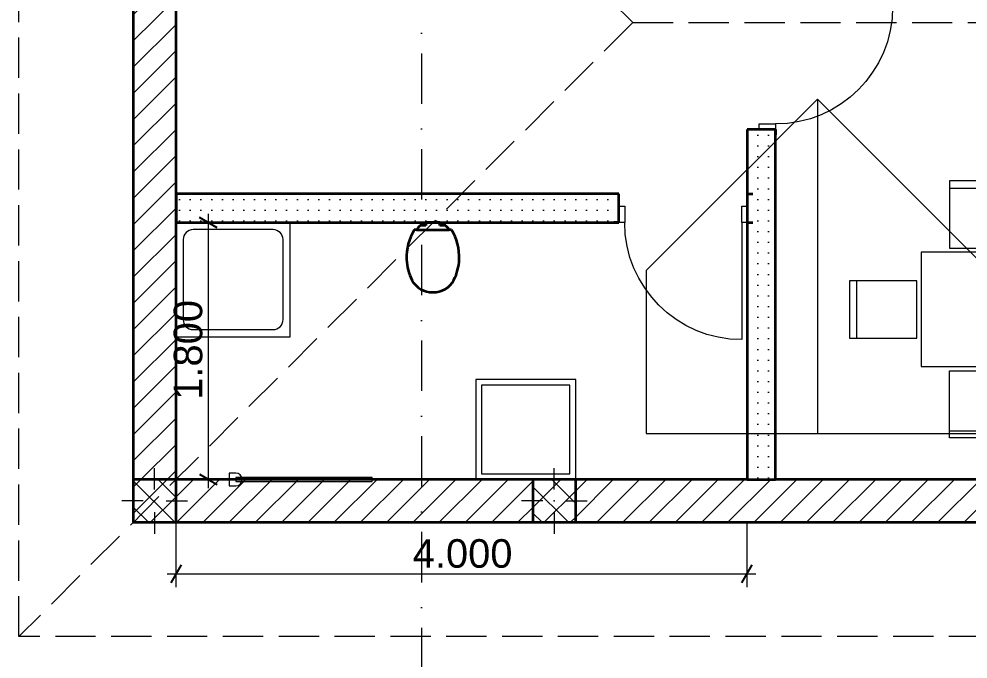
# Model space of a CAD drawing. Header units: millimetres. Extents: x -6000 to 12300, y -11438 to 14364.
# Drawn here: x 1200 to 7848, y -4719 to -236 of the extents above; entities that cross this region are included whole.
import ezdxf

# ---------------------------------------------------------------- set-up
doc = ezdxf.new("R2010")
doc.units = ezdxf.units.MM
doc.header["$MEASUREMENT"] = 0
for name, pattern in [('Dot & Dashed', [670.277762, 352.777767, -176.388884, 0, -141.111112]), ('Hidden Line', [391.222223, 282.222223, -109]), ('Wipeout_Contour', [1000, 0, -1000])]:
    doc.linetypes.add(name, pattern=pattern)
for name, color, linetype in [('ArchiCAD Doors', 7, 'Continuous'), ('Dimensioning - General', 7, 'Continuous'), ('Interior - Furniture', 7, 'Continuous'), ('Marker - Section', 7, 'Continuous'), ('Shell - Roof', 7, 'Continuous'), ('Structural - Bearing', 7, 'Continuous')]:
    doc.layers.add(name, color=color, linetype=linetype)
for name, color, linetype, lineweight, true_color in [('ArchiCAD Doors_Pen_No__23', 7, 'Continuous', 20, 0xff6600), ('ArchiCAD Doors_Pen_No__3', 7, 'Continuous', 18, 0xff6600), ('Dimensioning - General_Pen_No__45', 7, 'Continuous', 25, 0x40a5ff), ('Dimensioning - General_Pen_No__85', 7, 'Continuous', 20, 0x80c2ff), ('Interior - Furniture _Pen_No__4', 7, 'Continuous', 20, 0x029e21), ('Marker - Section_Pen_No__85', 7, 'Continuous', 20, 0x80c2ff), ('Shell - Roof_Pen_No__92', 7, 'Continuous', 13, 0xbf8080), ('Structural - Bearing_Pen_No__168', 7, 'Continuous', 13, 0xfe847a), ('Structural - Bearing_Pen_No__169', 7, 'Continuous', 13, 0x68b353), ('Structural - Bearing_Pen_No__177', 7, 'Continuous', 15, 0xf7e046), ('Structural - Bearing_Pen_No__28', 7, 'Continuous', 35, 0xa80f02), ('Structural - Bearing_Pen_No__89', 7, 'Continuous', 20, 0x71cebe)]:
    doc.layers.add(name, color=color, linetype=linetype, lineweight=lineweight, true_color=true_color)
for name, color, linetype, lineweight in [('ArchiCAD Doors_Pen_No__27', 7, 'Continuous', 35), ('Dimensioning - General_Pen_No__46', 5, 'Continuous', 25), ('Interior - Furniture _Pen_No__7', 7, 'Continuous', 35), ('Interior - Furniture _Pen_No__75', 6, 'Continuous', 20), ('Shell - Roof_Pen_No__1', 7, 'Continuous', 13), ('Structural - Bearing_Pen_No__20', 1, 'Continuous', 0), ('Structural - Bearing_Pen_No__27', 7, 'Continuous', 35)]:
    doc.layers.add(name, color=color, linetype=linetype, lineweight=lineweight)
doc.styles.add('GENERATED_STYLE_1', font='arial.ttf')
doc.dimstyles.new('GENERATED_STYLE__1', dxfattribs={"dimtxt": 200, "dimasz": 95, "dimexe": 0.18, "dimexo": 300, "dimgap": 0.09, "dimtad": 1, "dimtih": 1, "dimtoh": 1, "dimdec": 3, "dimlfac": 0.001, "dimzin": 0, "dimdsep": 46, "dimtxsty": 'GENERATED_STYLE_1', "dimblk": 'ARROWHEAD_2', "dimblk1": 'ARROWHEAD_2', "dimblk2": 'ARROWHEAD_2', "dimcen": 0.09, "dimclrd": 256, "dimclre": 256, "dimclrt": 5, "dimadec": 0, "dimazin": 0, "dimtfac": 1, "dimtdec": 4, "dimtmove": 0, "dimatfit": 3, "dimfxl": 0, "dimtolj": 1, "dimtzin": 0, "dimarcsym": 0})
doc.dimstyles.new('GENERATED_STYLE__2', dxfattribs={"dimtxt": 200, "dimasz": 95, "dimexe": 0.18, "dimexo": 300, "dimgap": 0.09, "dimtad": 1, "dimdec": 3, "dimlfac": 0.001, "dimzin": 0, "dimdsep": 46, "dimtxsty": 'GENERATED_STYLE_1', "dimblk": 'ARROWHEAD_2', "dimblk1": 'ARROWHEAD_2', "dimblk2": 'ARROWHEAD_2', "dimcen": 0.09, "dimclrd": 256, "dimclre": 256, "dimclrt": 5, "dimadec": 0, "dimazin": 0, "dimtfac": 1, "dimtdec": 4, "dimtmove": 0, "dimatfit": 3, "dimfxl": 0, "dimtolj": 1, "dimtzin": 0, "dimarcsym": 0})
pattern_1 = [(45, (0, 0), (-91.9239, 91.9239), [])]
pattern_2 = [(0, (0, 0), (0, 75), [0, -75])]
pattern_3 = [(45, (0, 0), (-91.924, 91.924), []), (135, (0, 0), (91.924, 91.924), [])]

# ---------------------------------------------------------------- blocks, each defined once
blk = doc.blocks.new('Slab_1_4', base_point=(11500, 3238.6))
at = {"layer": 'Structural - Bearing_Pen_No__89', "linetype": 'Continuous', "flags": 128}
blk.add_lwpolyline([(11500, 3238.6), (4800, 3238.6), (4800, -111.4), (2000, -111.4), (2000, -3761.4), (11500, -3761.4)], close=True, dxfattribs=at)
blk = doc.blocks.new('Wall_7_4', base_point=(8000, -3611.4))
at = {"color": 254, "linetype": 'Wipeout_Contour', "lineweight": 0, "ltscale": 30057.758209}
blk.add_wipeout([(8000, -3461.4), (5100, -3461.4), (5100, -3761.4), (8000, -3761.4)], dxfattribs=at).dxf.layer = 'Structural - Bearing'
at = {"layer": 'Structural - Bearing_Pen_No__168', "linetype": 'Continuous'}
h = blk.add_hatch(dxfattribs=at)
h.set_pattern_fill('Common_Brick_0004', color=256, style=0, pattern_type=2)
h.set_pattern_definition(pattern_1)
h.paths.add_polyline_path([(8000, -3461.4), (5100, -3461.4), (5100, -3761.4), (8000, -3761.4)])
at = {"layer": 'Structural - Bearing_Pen_No__27', "linetype": 'Continuous', "flags": 128}
for points in [[(8000, -3461.4), (5100, -3461.4)], [(5100, -3761.4), (8000, -3761.4)]]:
    blk.add_lwpolyline(points, dxfattribs=at)
blk = doc.blocks.new('Wall_8_4', base_point=(4800, -3611.4))
at = {"color": 254, "linetype": 'Wipeout_Contour', "lineweight": 0, "ltscale": 20581.033377}
blk.add_wipeout([(4800, -3461.4), (2300, -3461.4), (2300, -3761.4), (4800, -3761.4)], dxfattribs=at).dxf.layer = 'Structural - Bearing'
at = {"layer": 'Structural - Bearing_Pen_No__168', "linetype": 'Continuous'}
h = blk.add_hatch(dxfattribs=at)
h.set_pattern_fill('Common_Brick_0004', color=256, style=0, pattern_type=2)
h.set_pattern_definition(pattern_1)
h.paths.add_polyline_path([(4800, -3461.4), (2300, -3461.4), (2300, -3761.4), (4800, -3761.4)])
at = {"layer": 'Structural - Bearing_Pen_No__27', "linetype": 'Continuous', "flags": 128}
for points in [[(4800, -3461.4), (2300, -3461.4)], [(2300, -3761.4), (4800, -3761.4)]]:
    blk.add_lwpolyline(points, dxfattribs=at)
blk = doc.blocks.new('Wall_9_4', base_point=(2150, -3461.4))
at = {"color": 254, "linetype": 'Wipeout_Contour', "lineweight": 0, "ltscale": 15439.890157}
blk.add_wipeout([(2300, -3461.4), (2300, 2938.6), (2000, 2938.6), (2000, -3461.4)], dxfattribs=at).dxf.layer = 'Structural - Bearing'
at = {"layer": 'Structural - Bearing_Pen_No__168', "linetype": 'Continuous'}
h = blk.add_hatch(dxfattribs=at)
h.set_pattern_fill('Common_Brick_0004', color=256, style=0, pattern_type=2)
h.set_pattern_definition(pattern_1)
h.paths.add_polyline_path([(2300, -3461.4), (2300, 2938.6), (2000, 2938.6), (2000, -3461.4)])
at = {"layer": 'Structural - Bearing_Pen_No__27', "linetype": 'Continuous', "flags": 128}
for points in [[(2000, 2938.6), (2000, -3461.4)], [(2300, -3461.4), (2300, 2938.6)]]:
    blk.add_lwpolyline(points, dxfattribs=at)
blk = doc.blocks.new('Door 17')
at = {"layer": 'ArchiCAD Doors_Pen_No__23', "linetype": 'Continuous'}
for p, q in [((-410, 0), (-450, 0)), ((-450, 0), (-450, -115)), ((-410, -115), (-410, 0)), ((450, 0), (410, 0)), ((410, 0), (410, -115)), ((450, -115), (450, 0)), ((-450, -115), (-410, -115)), ((410, -115), (450, -115))]:
    blk.add_line(p, q, dxfattribs=at)
at = {"layer": 'ArchiCAD Doors_Pen_No__27', "linetype": 'Continuous'}
for p, q in [((-450, 0), (-487, 0)), ((-450, 0), (-450, -115)), ((450, 0), (450, -115)), ((450, 0), (487, 0)), ((-450, -115), (-450, -200)), ((450, -115), (450, -200)), ((-450, -200), (-487, -200)), ((450, -200), (487, -200))]:
    blk.add_line(p, q, dxfattribs=at)
at = {"layer": 'ArchiCAD Doors_Pen_No__3', "linetype": 'Continuous'}
blk.add_line((410, 0), (410, 820), dxfattribs=at)
blk.add_arc((410, 0), 820, 90, 180, dxfattribs=at)
blk = doc.blocks.new('Wall_12_4', base_point=(6300.2, -111.4))
at = {"color": 254, "linetype": 'Wipeout_Contour', "lineweight": 0, "ltscale": 31990.968353}
blk.add_wipeout([(6300.2, -111.4), (6300.2, -111.5), (6385.2, -111.5), (6500.2, -111.5), (6500.2, -111.4)], dxfattribs=at).dxf.layer = 'Structural - Bearing'
at = {"color": 254, "linetype": 'Wipeout_Contour', "lineweight": 0, "ltscale": 33977.080616}
blk.add_wipeout([(6300.2, -3461.4), (6500.2, -3461.4), (6500.2, -1011.5), (6385.2, -1011.5), (6300.2, -1011.5)], dxfattribs=at).dxf.layer = 'Structural - Bearing'
at = {"layer": 'Structural - Bearing_Pen_No__177', "linetype": 'Continuous'}
h = blk.add_hatch(dxfattribs=at)
h.set_pattern_fill('Gypsum_0004', color=256, style=0, pattern_type=2)
h.set_pattern_definition(pattern_2)
h.paths.add_polyline_path([(6300.2, -111.4), (6300.2, -111.5), (6385.2, -111.5), (6500.2, -111.5), (6500.2, -111.4)])
h = blk.add_hatch(dxfattribs=at)
h.set_pattern_fill('Gypsum_0004', color=256, style=0, pattern_type=2)
h.set_pattern_definition(pattern_2)
h.paths.add_polyline_path([(6300.2, -3461.4), (6500.2, -3461.4), (6500.2, -1011.5), (6385.2, -1011.5), (6300.2, -1011.5)])
at = {"layer": 'Structural - Bearing_Pen_No__27', "linetype": 'Continuous'}
for p, q in [((6300.2, -111.5), (6300.2, -74.5)), ((6385.2, -111.5), (6300.2, -111.5)), ((6500.2, -111.5), (6385.2, -111.5)), ((6500.2, -111.5), (6500.2, -74.5)), ((6300.2, -1011.5), (6300.2, -1048.5)), ((6385.2, -1011.5), (6300.2, -1011.5)), ((6500.2, -1011.5), (6385.2, -1011.5)), ((6500.2, -1011.5), (6500.2, -1048.5))]:
    blk.add_line(p, q, dxfattribs=at)
at = {"layer": 'Structural - Bearing_Pen_No__27', "linetype": 'Continuous', "flags": 128}
for points in [[(6500.2, -111.5), (6500.2, -111.4)], [(6300.2, -1011.5), (6300.2, -3461.4)], [(6500.2, -3461.4), (6500.2, -1011.5)], [(6300.2, -3461.4), (6500.2, -3461.4)]]:
    blk.add_lwpolyline(points, dxfattribs=at)
at = {"layer": 'ArchiCAD Doors', "color": 21, "linetype": 'Continuous', "lineweight": 18, "true_color": 0xff9955, "xscale": -1, "zscale": 1000, "rotation": 270}
blk.add_blockref('Door 17', (6500.2, -561.5), dxfattribs=at)
blk = doc.blocks.new('Wall_13_4', base_point=(6303.2, -1461.8))
at = {"color": 254, "linetype": 'Wipeout_Contour', "lineweight": 0, "ltscale": 22432.879412}
blk.add_wipeout([(2300, -1461.8), (2300, -1661.8), (5403.1, -1661.8), (5403.1, -1546.8), (5403.1, -1461.8)], dxfattribs=at).dxf.layer = 'Structural - Bearing'
at = {"color": 254, "linetype": 'Wipeout_Contour', "lineweight": 0, "ltscale": 32468.472815}
blk.add_wipeout([(6303.2, -1461.8), (6303.1, -1461.8), (6303.1, -1546.8), (6303.1, -1661.8), (6303.2, -1661.8)], dxfattribs=at).dxf.layer = 'Structural - Bearing'
at = {"layer": 'Structural - Bearing_Pen_No__177', "linetype": 'Continuous'}
h = blk.add_hatch(dxfattribs=at)
h.set_pattern_fill('Gypsum_0004', color=256, style=0, pattern_type=2)
h.set_pattern_definition(pattern_2)
h.paths.add_polyline_path([(2300, -1461.8), (2300, -1661.8), (5403.1, -1661.8), (5403.1, -1546.8), (5403.1, -1461.8)])
h = blk.add_hatch(dxfattribs=at)
h.set_pattern_fill('Gypsum_0004', color=256, style=0, pattern_type=2)
h.set_pattern_definition(pattern_2)
h.paths.add_polyline_path([(6303.2, -1461.8), (6303.1, -1461.8), (6303.1, -1546.8), (6303.1, -1661.8), (6303.2, -1661.8)])
at = {"layer": 'Structural - Bearing_Pen_No__27', "linetype": 'Continuous'}
for p, q in [((5403.1, -1461.8), (5366.1, -1461.8)), ((5403.1, -1546.8), (5403.1, -1461.8)), ((6303.1, -1461.8), (6340.1, -1461.8)), ((6303.1, -1546.8), (6303.1, -1461.8)), ((5403.1, -1661.8), (5403.1, -1546.8)), ((6303.1, -1661.8), (6303.1, -1546.8)), ((5403.1, -1661.8), (5366.1, -1661.8)), ((6303.1, -1661.8), (6340.1, -1661.8))]:
    blk.add_line(p, q, dxfattribs=at)
at = {"layer": 'Structural - Bearing_Pen_No__27', "linetype": 'Continuous', "flags": 128}
for points in [[(5403.1, -1461.8), (2300, -1461.8)], [(2300, -1461.8), (2300, -1661.8)], [(6303.2, -1661.8), (6303.2, -1461.8)], [(2300, -1661.8), (5403.1, -1661.8)], [(6303.1, -1661.8), (6303.2, -1661.8)]]:
    blk.add_lwpolyline(points, dxfattribs=at)
at = {"layer": 'ArchiCAD Doors', "color": 21, "linetype": 'Continuous', "lineweight": 18, "true_color": 0xff9955, "xscale": -1, "zscale": 1000, "rotation": 180}
blk.add_blockref('Door 17', (5853.1, -1661.8), dxfattribs=at)
blk = doc.blocks.new('Column_7_4', base_point=(4950, -3611.4))
at = {"color": 254, "linetype": 'Wipeout_Contour', "lineweight": 0, "ltscale": 24516.830243}
blk.add_wipeout([(4800, -3761.4), (5100, -3761.4), (5100, -3461.4), (4800, -3461.4)], dxfattribs=at).dxf.layer = 'Structural - Bearing'
at = {"layer": 'Structural - Bearing_Pen_No__169', "linetype": 'Continuous'}
h = blk.add_hatch(dxfattribs=at)
h.set_pattern_fill('Concrete_Block_0004', color=256, style=0, pattern_type=2)
h.set_pattern_definition(pattern_3)
h.paths.add_polyline_path([(4800, -3761.4), (5100, -3761.4), (5100, -3461.4), (4800, -3461.4)])
at = {"layer": 'Structural - Bearing_Pen_No__20', "linetype": 'Continuous'}
for p, q in [((4950, -3531.4), (4950, -3381.4)), ((4870, -3611.4), (4720, -3611.4)), ((5030, -3611.4), (5180, -3611.4)), ((4950, -3691.4), (4950, -3841.4))]:
    blk.add_line(p, q, dxfattribs=at)
blk.add_point((4950, -3611.4), dxfattribs=at)
at = {"layer": 'Structural - Bearing_Pen_No__28', "linetype": 'Continuous'}
for p, q in [((5100, -3461.4), (4800, -3461.4)), ((4800, -3461.4), (4800, -3761.4)), ((5100, -3761.4), (5100, -3461.4)), ((4800, -3761.4), (5100, -3761.4))]:
    blk.add_line(p, q, dxfattribs=at)
blk = doc.blocks.new('Column_8_4', base_point=(2150, -3611.4))
at = {"color": 254, "linetype": 'Wipeout_Contour', "lineweight": 0, "ltscale": 16822.450279}
blk.add_wipeout([(2000, -3761.4), (2300, -3761.4), (2300, -3461.4), (2000, -3461.4)], dxfattribs=at).dxf.layer = 'Structural - Bearing'
at = {"layer": 'Structural - Bearing_Pen_No__169', "linetype": 'Continuous'}
h = blk.add_hatch(dxfattribs=at)
h.set_pattern_fill('Concrete_Block_0004', color=256, style=0, pattern_type=2)
h.set_pattern_definition(pattern_3)
h.paths.add_polyline_path([(2000, -3761.4), (2300, -3761.4), (2300, -3461.4), (2000, -3461.4)])
at = {"layer": 'Structural - Bearing_Pen_No__20', "linetype": 'Continuous'}
for p, q in [((2150, -3531.4), (2150, -3381.4)), ((2070, -3611.4), (1920, -3611.4)), ((2230, -3611.4), (2380, -3611.4)), ((2150, -3691.4), (2150, -3841.4))]:
    blk.add_line(p, q, dxfattribs=at)
blk.add_point((2150, -3611.4), dxfattribs=at)
at = {"layer": 'Structural - Bearing_Pen_No__28', "linetype": 'Continuous'}
for p, q in [((2300, -3461.4), (2000, -3461.4)), ((2000, -3461.4), (2000, -3761.4)), ((2300, -3761.4), (2300, -3461.4)), ((2000, -3761.4), (2300, -3761.4))]:
    blk.add_line(p, q, dxfattribs=at)
blk = doc.blocks.new('Dormer Pitched 17[1]_4')
at = {"layer": 'Shell - Roof_Pen_No__1', "linetype": 'Continuous', "flags": 128}
for points in [[(5594.5, -1997.9), (6794.5, -797.9)], [(6794.5, -797.9), (6794.5, -3139.8)], [(7994.5, -1997.9), (6794.5, -797.9)], [(5594.5, -1997.9), (5594.5, -3139.8)], [(7994.5, -1997.9), (7994.5, -3139.8)], [(5594.5, -3139.8), (6794.5, -3139.8), (7994.5, -3139.8)]]:
    blk.add_lwpolyline(points, dxfattribs=at)
blk = doc.blocks.new('Roof_1_4', base_point=(1200, -4561.4))
at = {"layer": 'Shell - Roof_Pen_No__92', "linetype": 'Hidden Line', "flags": 128}
for points in [[(1200, 4038.6), (5500, -261.4)], [(1200, -4561.4), (1200, 4038.6)], [(5500, -261.4), (1200, -4561.4)], [(5500, -261.4), (8000, -261.4)], [(12300, -4561.4), (1200, -4561.4)]]:
    blk.add_lwpolyline(points, dxfattribs=at)
at = {"layer": 'Shell - Roof_Pen_No__1', "linetype": 'Continuous'}
blk.add_blockref('Dormer Pitched 17[1]_4', (0, 0), dxfattribs=at)
blk = doc.blocks.new('Dining Table Rectangle 17')
at = {"layer": 'Interior - Furniture _Pen_No__4', "linetype": 'Continuous'}
for p, q in [((-200, 900), (-600, 900)), ((-600, 900), (-600, 430)), ((-200, 430), (-200, 900)), ((600, 900), (200, 900)), ((200, 900), (200, 430)), ((600, 430), (600, 900)), ((-600, 850), (-200, 850)), ((200, 850), (600, 850)), ((800, 400), (-800, 400)), ((-800, 400), (-800, -400)), ((-600, 430), (-200, 430)), ((200, 430), (600, 430)), ((800, -400), (800, 400)), ((-830, 200), (-1300, 200)), ((-1300, 200), (-1300, -200)), ((-1250, -200), (-1250, 200)), ((-830, -200), (-830, 200)), ((830, 200), (830, -200)), ((1300, 200), (830, 200)), ((1250, 200), (1250, -200)), ((1300, -200), (1300, 200)), ((-1300, -200), (-830, -200)), ((830, -200), (1300, -200)), ((-800, -400), (800, -400)), ((-600, -900), (-600, -430)), ((-600, -430), (-200, -430)), ((-200, -430), (-200, -900)), ((200, -900), (200, -430)), ((200, -430), (600, -430)), ((600, -430), (600, -900)), ((-600, -850), (-200, -850)), ((200, -850), (600, -850)), ((-200, -900), (-600, -900)), ((600, -900), (200, -900))]:
    blk.add_line(p, q, dxfattribs=at)
blk = doc.blocks.new('Shower Cabin 17')
at = {"layer": 'Interior - Furniture _Pen_No__75', "linetype": 'Continuous'}
for p, q in [((-400, 400), (-400, -400)), ((400, 400), (-400, 400)), ((400, -400), (400, 400)), ((280, 350), (-280, 350)), ((-350, 280), (-350, -280)), ((350, -280), (350, 280)), ((-280, -350), (280, -350)), ((-400, -400), (400, -400))]:
    blk.add_line(p, q, dxfattribs=at)
for centre, start, end in [((-280, 280), 90, 180), ((280, 280), 0, 90), ((-280, -280), 180, 270), ((280, -280), 270, 0)]:
    blk.add_arc(centre, 70, start, end, dxfattribs=at)
blk = doc.blocks.new('Mop Sink 17')
at = {"layer": 'Interior - Furniture _Pen_No__75', "linetype": 'Continuous'}
for p, q in [((350, 0), (-350, 0)), ((-350, 0), (-350, -700)), ((350, -700), (350, 0)), ((-310, -40), (-310, -660)), ((310, -40), (-310, -40)), ((310, -660), (310, -40)), ((-310, -660), (310, -660)), ((-350, -700), (350, -700))]:
    blk.add_line(p, q, dxfattribs=at)
blk = doc.blocks.new('Towel Rack 17')
at = {"layer": 'Interior - Furniture _Pen_No__4', "linetype": 'Continuous'}
for p, q in [((45, 0), (-45, 0)), ((45, -45), (45, 0)), ((-45, 0), (-45, -45)), ((-15, -45), (-15, -1000)), ((15, -45), (-15, -45)), ((15, -1000), (15, -45)), ((-15, -1000), (15, -1000))]:
    blk.add_line(p, q, dxfattribs=at)
blk.add_arc((0, -45), 45, 180, 0, dxfattribs=at)
blk = doc.blocks.new('c1 71149 wc')
at = {"layer": 'Interior - Furniture _Pen_No__7', "linetype": 'Continuous'}
for p, q in [((-49.6, 0), (-89.9, 0)), ((49.7, 21.1), (-49.6, 21.1)), ((-49.6, 21.1), (-49.6, 0)), ((49.7, 0), (49.7, 21.1)), ((89.9, 0), (49.7, 0)), ((89.9, 0), (89.9, 0)), ((-129.9, -29.4), (-130.1, -29.4)), ((-114.1, -29.4), (-129.9, -29.4)), ((-114.1, -29.4), (114.1, -29.4)), ((-114.1, -29.4), (-114.1, -29.4)), ((130.1, -29.4), (114.1, -29.4)), ((130.1, -29.4), (130.1, -29.4)), ((-184.5, -237.2), (-184.5, -237.2)), ((184.5, -237.2), (184.5, -237.2)), ((-146.5, -380.8), (-146.5, -380.8)), ((146.5, -380.8), (146.5, -380.8)), ((0, -467.8), (0, -467.8))]:
    blk.add_line(p, q, dxfattribs=at)
for centre, radius, start, end in [((-152.4, -224.3), 330.2, 36.18261, 42.78944), ((187.3, -223.4), 372, 148.55721, 182.12531), ((152.4, -224.3), 330.2, 137.21065, 143.81748), ((-187.3, -223.4), 372, 357.87459, 31.44269), ((153, -224.6), 337.8, 182.14082, 207.54002), ((-153, -224.6), 337.8, 332.46012, 357.85932), ((-5.3, -310.1), 157.9, 206.61975, 271.93765), ((5.3, -310.1), 157.9, 268.0621, 333.38)]:
    blk.add_arc(centre, radius, start, end, dxfattribs=at)
blk = doc.blocks.new('*D51')
at = {"layer": 'Dimensioning - General_Pen_No__45', "linetype": 'Continuous'}
for p, q in [((2589.3, -1697.9), (2464.3, -1625.7)), ((2464.3, -3425.3), (2589.3, -3497.5))]:
    blk.add_line(p, q, dxfattribs=at)
at = {"layer": 'Dimensioning - General_Pen_No__85', "linetype": 'Continuous'}
for p, q in [((2620.6, -1661.8), (2433.1, -1661.8)), ((2526.8, -1661.8), (2526.8, -1600.7)), ((2526.8, -3461.4), (2526.8, -1661.8)), ((2620.6, -3461.4), (2433.1, -3461.4)), ((2526.8, -3522.5), (2526.8, -3461.4))]:
    blk.add_line(p, q, dxfattribs=at)
at = {"layer": 'Dimensioning - General_Pen_No__46', "insert": (2486.8, -2903.5), "char_height": 200, "attachment_point": 7, "rotation": 90, "style": 'GENERATED_STYLE_1'}
blk.add_mtext('\\A1;{\\fArial|b0|i0|c0|p34;1.800}', dxfattribs=at)
blk = doc.blocks.new('ARROWHEAD_2')
at = {"color": 0, "linetype": 'Continuous', "lineweight": 0}
for p, q in [((0, 0), (-1, 0)), ((-0.378, -0.655), (0.378, 0.655))]:
    blk.add_line(p, q, dxfattribs=at)
blk = doc.blocks.new('*D52')
at = {"layer": 'Dimensioning - General_Pen_No__45', "linetype": 'Continuous'}
for p, q in [((2336.1, -4059.8), (2263.9, -4184.8)), ((6264.1, -4184.8), (6336.3, -4059.8))]:
    blk.add_line(p, q, dxfattribs=at)
at = {"layer": 'Dimensioning - General_Pen_No__85', "linetype": 'Continuous'}
for p, q in [((2300, -4216.1), (2300, -3761.4)), ((6300.2, -4216.1), (6300.2, -3761.4)), ((2238.9, -4122.3), (2300, -4122.3)), ((2300, -4122.3), (6300.2, -4122.3)), ((6300.2, -4122.3), (6361.3, -4122.3))]:
    blk.add_line(p, q, dxfattribs=at)
at = {"layer": 'Dimensioning - General_Pen_No__46', "insert": (3958.2, -4082.3), "char_height": 200, "attachment_point": 7, "style": 'GENERATED_STYLE_1'}
blk.add_mtext('\\A1;{\\fArial|b0|i0|c0|p34;4.000}', dxfattribs=at)
blk = doc.blocks.new('Cutting Plane_1_4', base_point=(4020.2, 10248.8))
at = {"layer": 'Marker - Section_Pen_No__85', "linetype": 'Dot & Dashed'}
blk.add_line((4020.2, 10248.8), (4020.2, -10092.3), dxfattribs=at)

msp = doc.modelspace()

# ---------------------------------------------------------------- block references
at = {"layer": 'Structural - Bearing', "color": 123, "linetype": 'Continuous', "lineweight": 20, "true_color": 0x71cebe}
msp.add_blockref('Slab_1_4', (11500, 3238.623), dxfattribs=at)

# ---------------------------------------------------------------- next in the draw order: block references
at = {"layer": 'Structural - Bearing'}
for name, p in [('Wall_8_4', (4800, -3611.377)), ('Wall_7_4', (8000, -3611.377))]:
    msp.add_blockref(name, p, dxfattribs=at)

# ---------------------------------------------------------------- next in the draw order: block references
at = {"layer": 'Interior - Furniture', "color": 104, "linetype": 'Continuous', "lineweight": 20, "true_color": 0x029e21, "zscale": 1000, "rotation": 90}
msp.add_blockref('Towel Rack 17', (2673.4093, -3461.377), dxfattribs=at)
at = {"layer": 'Structural - Bearing'}
for name, p in [('Wall_9_4', (2150, -3461.377)), ('Wall_12_4', (6300.2055, -111.377))]:
    msp.add_blockref(name, p, dxfattribs=at)
at = {"layer": 'Structural - Bearing', "color": 14, "lineweight": 35, "true_color": 0xa80f02}
msp.add_blockref('Column_7_4', (4950, -3611.377), dxfattribs=at)

# ---------------------------------------------------------------- next in the draw order: block references
at = {"layer": 'Interior - Furniture', "color": 104, "linetype": 'Continuous', "lineweight": 20, "true_color": 0x029e21, "zscale": 1000}
msp.add_blockref('Dining Table Rectangle 17', (8318.9841, -2270.552), dxfattribs=at)
at = {"layer": 'Interior - Furniture', "color": 104, "linetype": 'Continuous', "lineweight": 20, "true_color": 0x029e21, "zscale": 1000, "rotation": 180}
msp.add_blockref('Mop Sink 17', (4750, -3461.377), dxfattribs=at)
at = {"layer": 'Structural - Bearing'}
msp.add_blockref('Wall_13_4', (6303.2055, -1461.8115), dxfattribs=at)
at = {"layer": 'Structural - Bearing', "color": 14, "lineweight": 35, "true_color": 0xa80f02}
msp.add_blockref('Column_8_4', (2150, -3611.377), dxfattribs=at)

# ---------------------------------------------------------------- next in the draw order: block references
at = {"layer": 'Interior - Furniture', "color": 104, "linetype": 'Continuous', "lineweight": 20, "true_color": 0x029e21, "zscale": 1000}
for name, p in [('Shower Cabin 17', (2700, -2061.8115)), ('c1 71149 wc', (4099.5656, -1682.8115))]:
    msp.add_blockref(name, p, dxfattribs=at)
at = {"layer": 'Marker - Section', "color": 151, "lineweight": 20, "true_color": 0x80c2ff}
msp.add_blockref('Cutting Plane_1_4', (4020.2307, 10248.7749), dxfattribs=at)
at = {"layer": 'Shell - Roof', "color": 23, "linetype": 'Continuous', "lineweight": 13, "true_color": 0xbf8080}
msp.add_blockref('Roof_1_4', (1200, -4561.377), dxfattribs=at)

# ---------------------------------------------------------------- next in the draw order: dimensions: what is measured, and where the dimension line sits
at = {"layer": 'Dimensioning - General', "color": 151, "linetype": 'Continuous', "lineweight": 20, "true_color": 0x80c2ff}
dim = msp.add_linear_dim(base=(2526.8188, -1661.8115), p1=(2300, -3461.377), p2=(2300, -1661.8115), angle=90, dimstyle='GENERATED_STYLE__2', dxfattribs=at)
dim.commit()
dim.dimension.update_dxf_attribs({"geometry": '*D51', "text_midpoint": (2386.8188, -2561.5943), "dimtype": 160, "text_rotation": 90})
dim = msp.add_linear_dim(base=(6300.2055, -4122.3381), p1=(2300, -3461.377), p2=(6300.2055, -3461.377), dimstyle='GENERATED_STYLE__1', dxfattribs=at)
dim.commit()
dim.dimension.update_dxf_attribs({"geometry": '*D52', "text_midpoint": (4300.1027, -3982.3381), "dimtype": 160})

doc.saveas('drawing.dxf')
